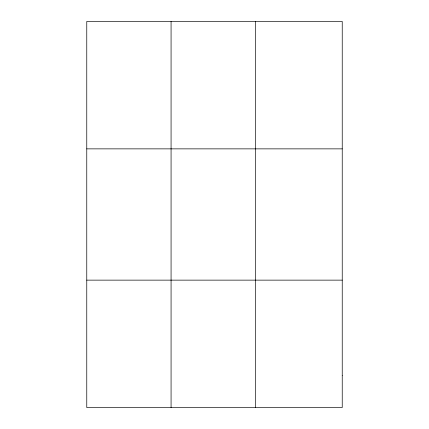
<?xml version="1.0" encoding="UTF-8"?>
<svg xmlns="http://www.w3.org/2000/svg" width="429" height="429" viewBox="0 0 429 429"><rect width="100%" height="100%" fill="white"/><g stroke="black" fill="none" stroke-linecap="round" stroke-linejoin="round"><path stroke-width="0.64" d="M171.069 407.55L171.069 21.45M255.373 407.55L255.373 21.45M86.765 148.863L342.235 148.863M86.765 280.137L342.235 280.137M342.235 375.697L342.235 407.55L86.765 407.55L86.765 21.45L342.235 21.45L342.235 375.697"/></g></svg>
